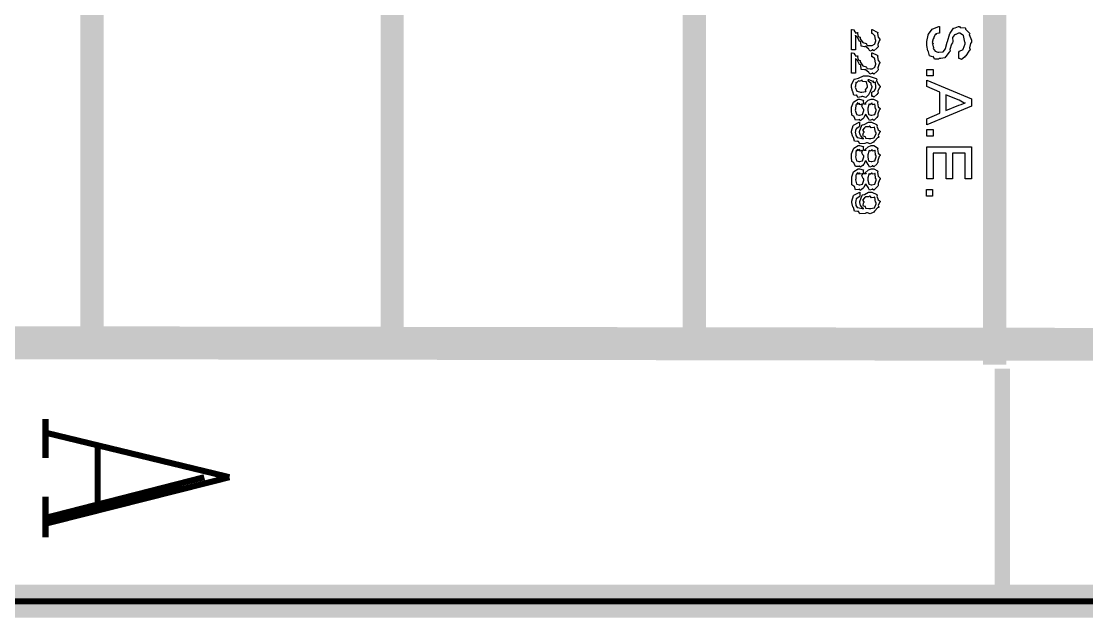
# Model space of a CAD drawing. Extents: x 0.1 to 11.6, y 0.3 to 16.3.
# Drawn here: x 1.016 to 1.933, y 0.284 to 0.797 of the extents above; entities that cross this region are included whole.
import ezdxf

# ---------------------------------------------------------------- set-up
doc = ezdxf.new("R2010")
doc.units = 0
doc.layers.get('0').update_dxf_attribs({"linetype": 'CONTINUOUS'})

msp = doc.modelspace()

# ---------------------------------------------------------------- linework, layer by layer
at = {"color": 0, "const_width": 0.005208}
msp.add_lwpolyline([(0.126682, 16.24), (11.565, 16.24), (11.565, 0.29834), (0.126682, 0.29834), (0.126682, 16.24)], close=True, dxfattribs=at)
at = {"color": 0}
for points, const_width in [([(1.07666, 4.17665), (1.07666, 0.520019)], 0.02), ([(1.33502, 0.520019), (1.33502, 4.17665)], 0.02), ([(1.595, 0.520019), (1.595, 4.17665)], 0.02), ([(1.85335, 0.501682), (1.85335, 4.17665)], 0.02), ([(11.3083, 0.504992), (0.37169, 0.521647)], 0.028333), ([(1.86003, 0.498318), (1.86003, 0.29834)], 0.013333), ([(1.03668, 0.455024), (1.03668, 0.421658)], 0.005208), ([(1.19499, 0.405003), (1.03668, 0.443306)], 0.005208), ([(1.08165, 0.433322), (1.08165, 0.381674)], 0.005208), ([(1.19499, 0.405003), (1.03668, 0.365018)], 0.005208), ([(1.17334, 0.405003), (1.03668, 0.370008)], 0.005208), ([(1.03668, 0.388346), (1.03668, 0.353353)], 0.005208), ([(11.565, 0.29834), (0.126682, 0.29834)], 0.028333)]:
    msp.add_lwpolyline(points, dxfattribs=dict(at, const_width=const_width))
for points in [[(1.73367, 0.772517), (1.73019, 0.772515), (1.73019, 0.790093), (1.73079, 0.790094), (1.73236, 0.789768), (1.73258, 0.78966), (1.73258, 0.789008), (1.73389, 0.787001), (1.73546, 0.787435), (1.73562, 0.787272), (1.73546, 0.786567), (1.73611, 0.784017), (1.73768, 0.783475), (1.73779, 0.783149), (1.73774, 0.782118), (1.74001, 0.778917), (1.74289, 0.77794), (1.74322, 0.777722), (1.74311, 0.777724), (1.74343, 0.776421), (1.74636, 0.776204), (1.74735, 0.776204), (1.74804, 0.776203), (1.74994, 0.777504), (1.75017, 0.777724), (1.75017, 0.777724), (1.75125, 0.780329), (1.75125, 0.781196), (1.75097, 0.781196), (1.75032, 0.784885), (1.75017, 0.785101), (1.74994, 0.784992), (1.74832, 0.786622), (1.74778, 0.786622), (1.74778, 0.790093), (1.74799, 0.790039), (1.75244, 0.787869), (1.75276, 0.787489), (1.7525, 0.786622), (1.7531, 0.783365), (1.75472, 0.781736), (1.75472, 0.781196), (1.75401, 0.780382), (1.75288, 0.777071), (1.75304, 0.775282), (1.75276, 0.7749), (1.75206, 0.773981), (1.74946, 0.771593), (1.74832, 0.772517), (1.74799, 0.772515), (1.74767, 0.772136), (1.74593, 0.771485), (1.74517, 0.773274), (1.74496, 0.773383), (1.74496, 0.773383), (1.74219, 0.775336), (1.74192, 0.775553), (1.74137, 0.775228), (1.73867, 0.775718), (1.73839, 0.779244), (1.73801, 0.779676), (1.73714, 0.779839), (1.73529, 0.783421), (1.73519, 0.783583), (1.73514, 0.783583), (1.73378, 0.784993), (1.73367, 0.785104), (1.73367, 0.772517)], [(1.80604, 0.792643), (1.80604, 0.786999), (1.80524, 0.786838), (1.8029, 0.786294), (1.803, 0.785969), (1.803, 0.785915), (1.80231, 0.785699), (1.80117, 0.783201), (1.80106, 0.782876), (1.80063, 0.781954), (1.79975, 0.779024), (1.8004, 0.778375), (1.8004, 0.778103), (1.80003, 0.777344), (1.80072, 0.774522), (1.80083, 0.774197), (1.80063, 0.773872), (1.80219, 0.771538), (1.80236, 0.771376), (1.80236, 0.771376), (1.80464, 0.770508), (1.80539, 0.770508), (1.80539, 0.770508), (1.8086, 0.770887), (1.80886, 0.77094), (1.80908, 0.770994), (1.81108, 0.773382), (1.81125, 0.773762), (1.81125, 0.773762), (1.81256, 0.779081), (1.81278, 0.779838), (1.81278, 0.779838), (1.81494, 0.786619), (1.81515, 0.787001), (1.81511, 0.787056), (1.81808, 0.791124), (1.81842, 0.791339), (1.81842, 0.791339), (1.8195, 0.791449), (1.82226, 0.792643), (1.82319, 0.792643), (1.82362, 0.791936), (1.82796, 0.791396), (1.8284, 0.791122), (1.82829, 0.790254), (1.83188, 0.786893), (1.83208, 0.78635), (1.83149, 0.785643), (1.83339, 0.780817), (1.83339, 0.779186), (1.83268, 0.778156), (1.83171, 0.774251), (1.83225, 0.77246), (1.83208, 0.772025), (1.83106, 0.771376), (1.82861, 0.76736), (1.82818, 0.767033), (1.82758, 0.766219), (1.82488, 0.764378), (1.82308, 0.765136), (1.82254, 0.765082), (1.82254, 0.770506), (1.82254, 0.770506), (1.82308, 0.771376), (1.82622, 0.772786), (1.82644, 0.773113), (1.82639, 0.773221), (1.82796, 0.777724), (1.82796, 0.779189), (1.82775, 0.779189), (1.82667, 0.784937), (1.82644, 0.785262), (1.82585, 0.785483), (1.82351, 0.787001), (1.82275, 0.786999), (1.82243, 0.786783), (1.81988, 0.785915), (1.81972, 0.785697), (1.8189, 0.785483), (1.817, 0.783149), (1.81733, 0.779731), (1.81711, 0.778754), (1.8164, 0.777453), (1.81494, 0.773001), (1.81511, 0.771485), (1.81494, 0.771157), (1.81418, 0.770617), (1.81142, 0.766872), (1.81104, 0.7666), (1.8106, 0.765842), (1.80718, 0.765081), (1.80604, 0.765082), (1.80512, 0.764647), (1.80171, 0.764486), (1.80083, 0.766547), (1.8004, 0.766818), (1.79997, 0.766547), (1.79736, 0.767468), (1.7965, 0.770887), (1.79628, 0.771376), (1.79596, 0.771756), (1.79497, 0.776365), (1.79497, 0.777886), (1.79497, 0.779838), (1.79606, 0.785154), (1.79628, 0.785697), (1.79639, 0.786131), (1.79975, 0.790417), (1.80018, 0.790689), (1.80018, 0.790689), (1.8055, 0.792643), (1.80604, 0.792643)], [(1.73367, 0.752551), (1.73019, 0.752549), (1.73019, 0.770126), (1.73079, 0.770128), (1.73236, 0.769801), (1.73258, 0.769692), (1.73258, 0.769042), (1.73389, 0.767033), (1.73546, 0.767468), (1.73562, 0.767307), (1.73546, 0.7666), (1.73611, 0.76405), (1.73768, 0.763507), (1.73779, 0.763182), (1.73774, 0.762153), (1.74001, 0.758951), (1.74289, 0.757975), (1.74322, 0.757757), (1.74311, 0.757758), (1.74343, 0.756454), (1.74636, 0.756238), (1.74735, 0.756238), (1.74804, 0.756236), (1.74994, 0.757538), (1.75017, 0.757758), (1.75017, 0.757758), (1.75125, 0.760363), (1.75125, 0.761231), (1.75097, 0.761229), (1.75032, 0.764919), (1.75017, 0.765136), (1.74994, 0.765026), (1.74832, 0.766656), (1.74778, 0.766656), (1.74778, 0.770126), (1.74799, 0.770072), (1.75244, 0.767901), (1.75276, 0.767522), (1.7525, 0.766656), (1.7531, 0.763399), (1.75472, 0.761771), (1.75472, 0.761229), (1.75401, 0.760415), (1.75288, 0.757104), (1.75304, 0.755317), (1.75276, 0.754935), (1.75206, 0.754015), (1.74946, 0.751626), (1.74832, 0.75255), (1.74799, 0.752549), (1.74767, 0.752168), (1.74593, 0.751518), (1.74517, 0.753308), (1.74496, 0.753418), (1.74496, 0.753418), (1.74219, 0.755369), (1.74192, 0.755586), (1.74137, 0.755261), (1.73867, 0.755751), (1.73839, 0.759278), (1.73801, 0.759711), (1.73714, 0.759872), (1.73529, 0.763456), (1.73519, 0.763615), (1.73514, 0.763615), (1.73378, 0.765028), (1.73367, 0.765139), (1.73367, 0.752551)], [(1.79503, 0.755803), (1.80046, 0.755806), (1.80046, 0.750163), (1.79503, 0.750163), (1.79503, 0.755803)], [(1.74783, 0.732586), (1.74783, 0.736275), (1.74783, 0.736275), (1.74989, 0.73725), (1.75, 0.737358), (1.74994, 0.737414), (1.75131, 0.739857), (1.75131, 0.740615), (1.75131, 0.740615), (1.75092, 0.744683), (1.75088, 0.745171), (1.75054, 0.744847), (1.74924, 0.744142), (1.74929, 0.745715), (1.74914, 0.745824), (1.74869, 0.74539), (1.74544, 0.746692), (1.74436, 0.746692), (1.74451, 0.745876), (1.74681, 0.744197), (1.74696, 0.743871), (1.74685, 0.743057), (1.74783, 0.741104), (1.74783, 0.740399), (1.7475, 0.739531), (1.74582, 0.735353), (1.74544, 0.734974), (1.74507, 0.734051), (1.74246, 0.731662), (1.73996, 0.732586), (1.73915, 0.732586), (1.73844, 0.732094), (1.73568, 0.73161), (1.73492, 0.733508), (1.7346, 0.733671), (1.73426, 0.733346), (1.7321, 0.733563), (1.7315, 0.736385), (1.73133, 0.73671), (1.73107, 0.737035), (1.73025, 0.740074), (1.73025, 0.741049), (1.73025, 0.742676), (1.73242, 0.747126), (1.73286, 0.74756), (1.73292, 0.747397), (1.73617, 0.748157), (1.7405, 0.750163), (1.74197, 0.750163), (1.74447, 0.750163), (1.75142, 0.747832), (1.75196, 0.747342), (1.75179, 0.746311), (1.75304, 0.742949), (1.75478, 0.741049), (1.75478, 0.740397), (1.75412, 0.739747), (1.75293, 0.736979), (1.75304, 0.735461), (1.75282, 0.735189), (1.75211, 0.734268), (1.74957, 0.731881), (1.74821, 0.73264), (1.74783, 0.732586)], [(1.73936, 0.746692), (1.73876, 0.746258), (1.73671, 0.745226), (1.73654, 0.746042), (1.73654, 0.746042), (1.73611, 0.745499), (1.73454, 0.744087), (1.73438, 0.744739), (1.73438, 0.744739), (1.73394, 0.744033), (1.73372, 0.741972), (1.73372, 0.741265), (1.73346, 0.740399), (1.73481, 0.737035), (1.73503, 0.736926), (1.73503, 0.736926), (1.73812, 0.736275), (1.73915, 0.736275), (1.73915, 0.736275), (1.74263, 0.736818), (1.74283, 0.736926), (1.74268, 0.736926), (1.74219, 0.738175), (1.74414, 0.740507), (1.74414, 0.741267), (1.74414, 0.741267), (1.74306, 0.744956), (1.74283, 0.745174), (1.74214, 0.744956), (1.73969, 0.745228), (1.73942, 0.74669), (1.73936, 0.746692)], [(1.79503, 0.746365), (1.83344, 0.730306), (1.83344, 0.724011), (1.79503, 0.707954), (1.79503, 0.713379), (1.8061, 0.718153), (1.8061, 0.736165), (1.79503, 0.74094), (1.79503, 0.746365)], [(1.81153, 0.733996), (1.81153, 0.720324), (1.8226, 0.724881), (1.8226, 0.724881), (1.8246, 0.72564), (1.8279, 0.727053), (1.82801, 0.727053), (1.82731, 0.726617), (1.82275, 0.729383), (1.82215, 0.729656), (1.81153, 0.733996)], [(1.74268, 0.725913), (1.74257, 0.725913), (1.74192, 0.726671), (1.74442, 0.729006), (1.74462, 0.729167), (1.74462, 0.729167), (1.74724, 0.730251), (1.7481, 0.73025), (1.74929, 0.730251), (1.75256, 0.728299), (1.75288, 0.727865), (1.75261, 0.726942), (1.75319, 0.723689), (1.75483, 0.722113), (1.75483, 0.721569), (1.75412, 0.720757), (1.75293, 0.717446), (1.75293, 0.715657), (1.75265, 0.715278), (1.75196, 0.7143), (1.7494, 0.711751), (1.74826, 0.712675), (1.74789, 0.712675), (1.74756, 0.712294), (1.74571, 0.711699), (1.74485, 0.713596), (1.74462, 0.713758), (1.74462, 0.713758), (1.74278, 0.716689), (1.74268, 0.717014), (1.74192, 0.716797), (1.74072, 0.713976), (1.7405, 0.713758), (1.73986, 0.713162), (1.73757, 0.71159), (1.73714, 0.712674), (1.73703, 0.712674), (1.73643, 0.71224), (1.73356, 0.712076), (1.73258, 0.714844), (1.73226, 0.715278), (1.73226, 0.715278), (1.73053, 0.716471), (1.73031, 0.720324), (1.73031, 0.721571), (1.73031, 0.723144), (1.73193, 0.727485), (1.73226, 0.727865), (1.73226, 0.727865), (1.73583, 0.730251), (1.73703, 0.730251), (1.73703, 0.730251), (1.74029, 0.729383), (1.7405, 0.729167), (1.74018, 0.728624), (1.7405, 0.726239), (1.74263, 0.726131), (1.74268, 0.725913)], [(1.73725, 0.726779), (1.73693, 0.7264), (1.73546, 0.725587), (1.73557, 0.726997), (1.73551, 0.726997), (1.73519, 0.726563), (1.73406, 0.725315), (1.73421, 0.725097), (1.73421, 0.725043), (1.73389, 0.724283), (1.73378, 0.722276), (1.73378, 0.721571), (1.73351, 0.720594), (1.73449, 0.717122), (1.73465, 0.717013), (1.73465, 0.717013), (1.7366, 0.716362), (1.73725, 0.716362), (1.73725, 0.716362), (1.73947, 0.716904), (1.73964, 0.717014), (1.73964, 0.717014), (1.74072, 0.720432), (1.74072, 0.721571), (1.74018, 0.721736), (1.7391, 0.724012), (1.73975, 0.726074), (1.73964, 0.726131), (1.73921, 0.725804), (1.73742, 0.725424), (1.73725, 0.726779), (1.73725, 0.726779)], [(1.74789, 0.726781), (1.74756, 0.726347), (1.74599, 0.725315), (1.74528, 0.726183), (1.74528, 0.726131), (1.74501, 0.725206), (1.74419, 0.722329), (1.74419, 0.721353), (1.74419, 0.720268), (1.7449, 0.717122), (1.74507, 0.717014), (1.74517, 0.71685), (1.74701, 0.716361), (1.74767, 0.716362), (1.74767, 0.716362), (1.75006, 0.716904), (1.75028, 0.717014), (1.75028, 0.717014), (1.75136, 0.720432), (1.75136, 0.721571), (1.75076, 0.721789), (1.75043, 0.726022), (1.75028, 0.726131), (1.74994, 0.725803), (1.74832, 0.725424), (1.74799, 0.726779), (1.74789, 0.726781)], [(1.73725, 0.710288), (1.73725, 0.706818), (1.73671, 0.706275), (1.73481, 0.704974), (1.73465, 0.705297), (1.73465, 0.705297), (1.73426, 0.7047), (1.73378, 0.703072), (1.73378, 0.702475), (1.73346, 0.701772), (1.73394, 0.699331), (1.734, 0.699006), (1.73389, 0.698787), (1.73497, 0.697269), (1.73508, 0.697269), (1.73508, 0.697269), (1.7366, 0.696942), (1.73682, 0.696835), (1.73682, 0.696835), (1.73926, 0.696399), (1.74007, 0.696399), (1.74007, 0.696399), (1.74056, 0.696399), (1.74072, 0.696399), (1.73996, 0.69651), (1.73828, 0.698732), (1.73812, 0.699006), (1.73785, 0.699006), (1.73725, 0.701607), (1.73725, 0.702475), (1.73725, 0.702475), (1.73921, 0.70774), (1.73964, 0.708118), (1.73964, 0.708118), (1.74121, 0.708335), (1.74474, 0.710288), (1.74593, 0.710288), (1.7475, 0.710288), (1.75179, 0.708335), (1.75222, 0.707903), (1.75206, 0.706976), (1.75315, 0.703833), (1.75483, 0.702531), (1.75483, 0.70204), (1.75424, 0.701447), (1.75315, 0.698787), (1.75364, 0.697486), (1.75353, 0.697269), (1.7525, 0.696835), (1.75022, 0.694231), (1.74983, 0.694014), (1.74924, 0.693254), (1.74631, 0.691626), (1.74387, 0.692711), (1.74311, 0.692711), (1.74181, 0.692169), (1.73736, 0.691788), (1.73617, 0.693794), (1.73574, 0.694012), (1.73529, 0.693686), (1.73269, 0.694012), (1.73182, 0.697104), (1.73161, 0.697486), (1.73128, 0.697756), (1.73031, 0.701499), (1.73031, 0.702693), (1.73031, 0.702693), (1.73172, 0.707575), (1.73204, 0.707901), (1.73204, 0.707901), (1.73671, 0.710236), (1.73725, 0.710288)], [(1.74593, 0.696399), (1.7469, 0.696399), (1.74963, 0.696943), (1.74983, 0.697051), (1.74983, 0.697051), (1.75136, 0.700307), (1.75136, 0.701392), (1.75076, 0.701664), (1.75006, 0.706057), (1.74983, 0.706167), (1.7494, 0.705785), (1.74729, 0.70546), (1.7461, 0.706815), (1.74571, 0.706818), (1.74539, 0.706328), (1.74224, 0.706274), (1.74203, 0.706167), (1.74132, 0.705622), (1.73958, 0.703453), (1.74072, 0.701933), (1.74072, 0.70139), (1.74024, 0.701013), (1.73975, 0.69884), (1.74181, 0.698138), (1.74203, 0.697919), (1.74192, 0.697919), (1.74224, 0.696617), (1.74501, 0.696399), (1.74593, 0.696399)], [(1.79514, 0.7041), (1.80057, 0.704101), (1.80057, 0.69846), (1.79514, 0.698457), (1.79514, 0.7041)], [(1.74274, 0.685982), (1.74263, 0.685982), (1.74197, 0.686742), (1.74447, 0.689075), (1.74468, 0.689237), (1.74468, 0.689237), (1.74729, 0.690322), (1.74815, 0.690321), (1.74935, 0.690322), (1.7526, 0.688369), (1.75293, 0.687935), (1.75265, 0.687014), (1.75325, 0.683758), (1.75489, 0.682185), (1.75489, 0.68164), (1.75418, 0.680829), (1.75299, 0.677518), (1.75299, 0.675726), (1.75271, 0.675349), (1.75201, 0.674371), (1.74946, 0.671822), (1.74832, 0.672744), (1.74794, 0.672744), (1.74761, 0.672365), (1.74576, 0.671768), (1.7449, 0.673667), (1.74468, 0.673829), (1.74468, 0.673829), (1.74283, 0.67676), (1.74274, 0.677085), (1.74197, 0.676868), (1.74078, 0.674047), (1.74056, 0.673829), (1.7399, 0.673233), (1.73763, 0.671658), (1.73719, 0.672744), (1.73708, 0.672744), (1.73649, 0.672311), (1.73361, 0.672149), (1.73264, 0.674915), (1.73232, 0.675349), (1.73232, 0.675349), (1.73058, 0.676543), (1.73036, 0.680394), (1.73036, 0.68164), (1.73036, 0.683215), (1.73199, 0.687556), (1.73232, 0.687935), (1.73232, 0.687935), (1.73589, 0.690322), (1.73708, 0.690322), (1.73708, 0.690322), (1.74035, 0.689453), (1.74056, 0.689237), (1.74024, 0.688693), (1.74056, 0.686308), (1.74268, 0.6862), (1.74274, 0.685982)], [(1.79514, 0.689236), (1.83356, 0.689235), (1.83356, 0.661674), (1.82813, 0.661675), (1.82813, 0.683594), (1.81706, 0.683592), (1.81706, 0.661674), (1.81164, 0.661675), (1.81164, 0.683594), (1.80057, 0.683594), (1.80057, 0.661675), (1.79514, 0.661675), (1.79514, 0.689236)], [(1.73731, 0.68685), (1.73697, 0.686471), (1.73551, 0.685657), (1.73562, 0.687067), (1.73557, 0.687068), (1.73524, 0.686633), (1.7341, 0.685385), (1.73426, 0.685167), (1.73426, 0.685114), (1.73394, 0.684356), (1.73383, 0.682347), (1.73383, 0.68164), (1.73356, 0.680664), (1.73454, 0.677193), (1.73469, 0.677083), (1.73469, 0.677083), (1.73665, 0.676432), (1.73731, 0.676433), (1.73731, 0.676433), (1.73953, 0.676975), (1.73969, 0.677085), (1.73969, 0.677085), (1.74078, 0.680503), (1.74078, 0.68164), (1.74024, 0.681806), (1.73915, 0.684083), (1.73981, 0.686146), (1.73969, 0.6862), (1.73926, 0.685874), (1.73747, 0.685493), (1.73731, 0.68685), (1.73731, 0.68685)], [(1.74794, 0.68685), (1.74761, 0.686417), (1.74604, 0.685386), (1.74533, 0.686253), (1.74533, 0.686199), (1.74507, 0.685278), (1.74425, 0.6824), (1.74425, 0.681424), (1.74425, 0.680339), (1.74496, 0.677193), (1.74511, 0.677083), (1.74522, 0.676921), (1.74707, 0.676432), (1.74772, 0.676433), (1.74772, 0.676433), (1.75011, 0.676975), (1.75032, 0.677085), (1.75032, 0.677085), (1.75142, 0.680503), (1.75142, 0.681642), (1.75082, 0.681858), (1.75049, 0.686092), (1.75032, 0.6862), (1.75, 0.685872), (1.74838, 0.685494), (1.74804, 0.686849), (1.74794, 0.68685)], [(1.74278, 0.666015), (1.74268, 0.666015), (1.74203, 0.666775), (1.74451, 0.669108), (1.74474, 0.669272), (1.74474, 0.669272), (1.74735, 0.670356), (1.74821, 0.670356), (1.7494, 0.670357), (1.75265, 0.668404), (1.75299, 0.667969), (1.75271, 0.667046), (1.75331, 0.663792), (1.75493, 0.662218), (1.75493, 0.661675), (1.75424, 0.660861), (1.75304, 0.65755), (1.75304, 0.65576), (1.75276, 0.655382), (1.75206, 0.654406), (1.74951, 0.651857), (1.74838, 0.652778), (1.74799, 0.652776), (1.74767, 0.6524), (1.74582, 0.651801), (1.74496, 0.6537), (1.74474, 0.653864), (1.74474, 0.653864), (1.74289, 0.656793), (1.74278, 0.657118), (1.74203, 0.656901), (1.74083, 0.654082), (1.74061, 0.653864), (1.73996, 0.653267), (1.73768, 0.651693), (1.73725, 0.652778), (1.73714, 0.652778), (1.73654, 0.652342), (1.73367, 0.652181), (1.73269, 0.654949), (1.73236, 0.655382), (1.73236, 0.655382), (1.73063, 0.656575), (1.73042, 0.660428), (1.73042, 0.661675), (1.73042, 0.663249), (1.73204, 0.667589), (1.73236, 0.667971), (1.73236, 0.667971), (1.73594, 0.670356), (1.73714, 0.670356), (1.73714, 0.670356), (1.7404, 0.669487), (1.74061, 0.669272), (1.74029, 0.668731), (1.74061, 0.666342), (1.74274, 0.666233), (1.74278, 0.666015)], [(1.73736, 0.666883), (1.73703, 0.666504), (1.73557, 0.66569), (1.73568, 0.667099), (1.73562, 0.667099), (1.73529, 0.666667), (1.73415, 0.665419), (1.73432, 0.665204), (1.73432, 0.665147), (1.734, 0.664387), (1.73389, 0.662381), (1.73389, 0.661675), (1.73361, 0.6607), (1.7346, 0.657226), (1.73475, 0.657117), (1.73475, 0.657117), (1.73671, 0.656467), (1.73736, 0.656467), (1.73736, 0.656467), (1.73958, 0.657008), (1.73975, 0.657118), (1.73975, 0.657118), (1.74083, 0.660536), (1.74083, 0.661676), (1.74029, 0.661838), (1.73921, 0.664118), (1.73986, 0.666178), (1.73975, 0.666233), (1.73931, 0.665907), (1.73753, 0.665528), (1.73736, 0.666883), (1.73736, 0.666883)], [(1.74799, 0.666882), (1.74767, 0.66645), (1.7461, 0.665419), (1.74539, 0.666289), (1.74539, 0.666233), (1.74511, 0.66531), (1.74431, 0.662435), (1.74431, 0.661458), (1.74431, 0.660372), (1.74501, 0.657226), (1.74517, 0.657117), (1.74528, 0.656956), (1.74713, 0.656465), (1.74778, 0.656467), (1.74778, 0.656467), (1.75017, 0.657008), (1.75038, 0.657118), (1.75038, 0.657118), (1.75146, 0.660536), (1.75146, 0.661676), (1.75088, 0.661893), (1.75054, 0.666124), (1.75038, 0.666233), (1.75006, 0.665906), (1.74843, 0.665529), (1.7481, 0.666882), (1.74799, 0.666882)], [(1.79465, 0.652399), (1.80007, 0.6524), (1.80007, 0.646757), (1.79465, 0.646756), (1.79465, 0.652399)], [(1.73736, 0.650065), (1.73736, 0.646594), (1.73682, 0.646051), (1.73492, 0.644749), (1.73475, 0.645072), (1.73475, 0.645072), (1.73438, 0.644476), (1.73389, 0.642851), (1.73389, 0.642253), (1.73356, 0.641547), (1.73406, 0.639107), (1.7341, 0.638781), (1.734, 0.638564), (1.73508, 0.637044), (1.73519, 0.637044), (1.73519, 0.637044), (1.73671, 0.636717), (1.73693, 0.63661), (1.73693, 0.63661), (1.73936, 0.636176), (1.74018, 0.636176), (1.74018, 0.636176), (1.74067, 0.636176), (1.74083, 0.636176), (1.74007, 0.636285), (1.73839, 0.63851), (1.73822, 0.638781), (1.73796, 0.638781), (1.73736, 0.641385), (1.73736, 0.642253), (1.73736, 0.642253), (1.73931, 0.647515), (1.73975, 0.647897), (1.73975, 0.647897), (1.74132, 0.648113), (1.74485, 0.650065), (1.74604, 0.650065), (1.74761, 0.650065), (1.7519, 0.648113), (1.75233, 0.647679), (1.75217, 0.646754), (1.75325, 0.643611), (1.75493, 0.642306), (1.75493, 0.641818), (1.75433, 0.641222), (1.75325, 0.638564), (1.75375, 0.63726), (1.75364, 0.637044), (1.7526, 0.63661), (1.75032, 0.634008), (1.74994, 0.633789), (1.74935, 0.633031), (1.74642, 0.631401), (1.74397, 0.632489), (1.74322, 0.632488), (1.74192, 0.631946), (1.73747, 0.631565), (1.73628, 0.633574), (1.73583, 0.63379), (1.7354, 0.633465), (1.73281, 0.633788), (1.73193, 0.636883), (1.73172, 0.637261), (1.73139, 0.637532), (1.73042, 0.641276), (1.73042, 0.642469), (1.73042, 0.642469), (1.73182, 0.647353), (1.73215, 0.647678), (1.73215, 0.647678), (1.73682, 0.650012), (1.73736, 0.650065)], [(1.74604, 0.636176), (1.74701, 0.636175), (1.74972, 0.636719), (1.74994, 0.636825), (1.74994, 0.636825), (1.75146, 0.640085), (1.75146, 0.641169), (1.75088, 0.641437), (1.75017, 0.645832), (1.74994, 0.64594), (1.74951, 0.645564), (1.7474, 0.645239), (1.74621, 0.646593), (1.74582, 0.646594), (1.7455, 0.646104), (1.74235, 0.64605), (1.74214, 0.645942), (1.74143, 0.645397), (1.73969, 0.643229), (1.74083, 0.64171), (1.74083, 0.641169), (1.74035, 0.640786), (1.73986, 0.638618), (1.74192, 0.637912), (1.74214, 0.637696), (1.74203, 0.637696), (1.74235, 0.636392), (1.74511, 0.636175), (1.74604, 0.636176)]]:
    msp.add_lwpolyline(points, close=True, dxfattribs=at)

doc.saveas('drawing.dxf')
